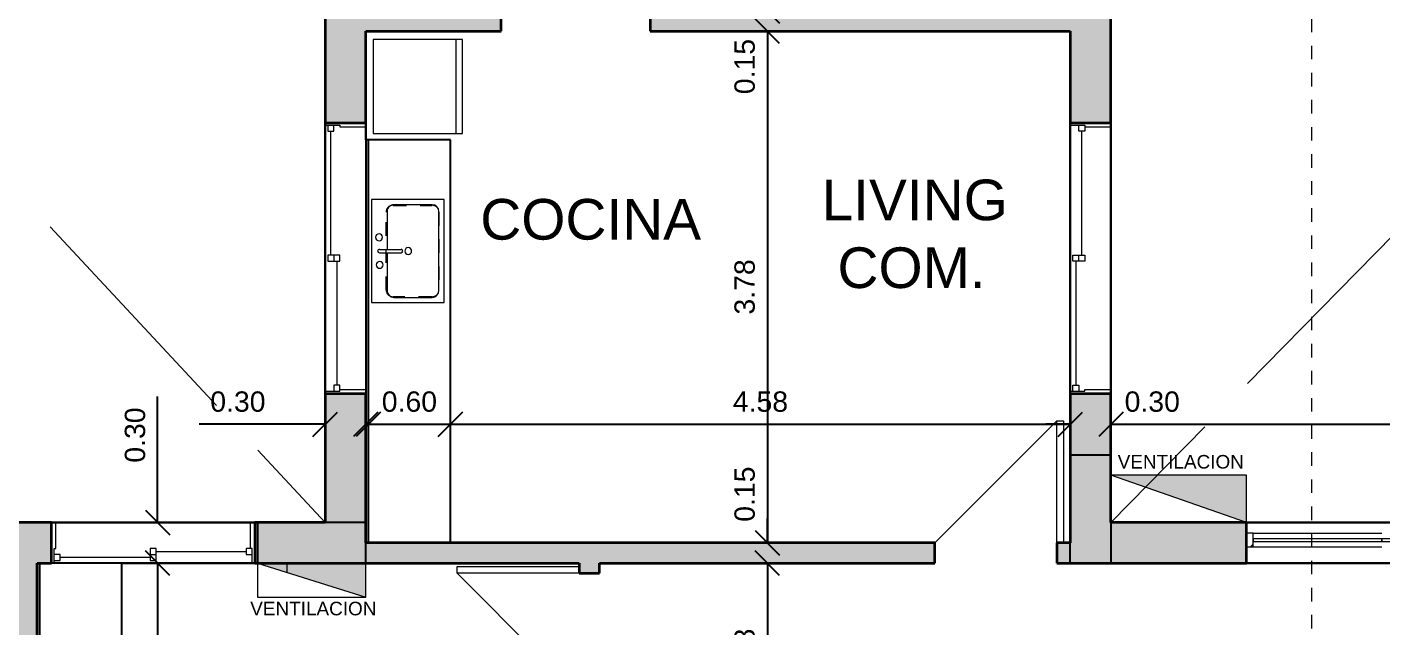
# Model space of a CAD drawing. Header units: metres. Extents: x 42 to 294, y -52 to 32.
# Drawn here: x 178.31 to 188.31, y 19.72 to 24.14 of the extents above; entities that cross this region are included whole.
import ezdxf

# ---------------------------------------------------------------- set-up
doc = ezdxf.new("R2010")
doc.units = ezdxf.units.M
doc.header["$LTSCALE"] = 0.15
for name, pattern in [('ACAD_ISO02W100', [15, 12, -3]), ('Dash dot dot', [0.03, 0.012, -0.006, 0, -0.006, 0, -0.006]), ('Trazo punto', [0.015875, 0.00635, -0.004763, 0, -0.004763])]:
    doc.linetypes.add(name, pattern=pattern)
doc.layers.get('0').update_dxf_attribs({"lineweight": 20})
for name, color, linetype, lineweight in [('A-----SYP', 6, 'Continuous', 50), ('A-DOORSYM', 1, 'Continuous', 9), ('A-FLORCAM', 3, 'Continuous', 9), ('A-GLAZIDM', 6, 'Continuous', 9), ('A-WALL', 2, 'Continuous', 30), ('A-WALLCWM', 6, 'Continuous', 9), ('F-AFFFEQM', 6, 'Continuous', 9), ('P-SANRFIM', 6, 'Continuous', 9), ('VENTILACIONES', 4, 'Continuous', 9)]:
    doc.layers.add(name, color=color, linetype=linetype, lineweight=lineweight)
doc.layers.add('Hatch', color=8, linetype='Continuous')
doc.layers.add('MUROS', color=11, linetype='Continuous')
doc.styles.get("Standard").update_dxf_attribs({"font": 'arial.ttf', "height": 0.15})
doc.dimstyles.new('Copy of Annotative', dxfattribs={"dimtxt": 0.15, "dimasz": 0.18, "dimexe": 0.18, "dimexo": 0.0625, "dimgap": 0.09, "dimtad": 1, "dimzin": 0, "dimdsep": 46, "dimtxsty": 'Standard', "dimblk": 'OBLIQUE', "dimcen": 0.09, "dimse1": 1, "dimse2": 1, "dimadec": 0, "dimazin": 0, "dimtfac": 1, "dimtofl": 0, "dimtmove": 0, "dimatfit": 3, "dimfxl": 1, "dimtolj": 1, "dimtzin": 0, "dimarcsym": 0})

# ---------------------------------------------------------------- blocks, each defined once
blk = doc.blocks.new('Puerta de 1 hoja - 90 x 210 cm-71-02 Primer piso')
at = {"layer": 'A-DOORSYM', "lineweight": 13}
for p, q in [((0.717, 0.975), (-0.183, 0.075)), ((0.717, 0.975), (-0.183, 0.075)), ((0.717, 0.075), (0.717, 0.975))]:
    blk.add_line(p, q, dxfattribs=at)
blk = doc.blocks.new('Deslizante con cubrejuntas - 2000 x 1200mm-61-02 Primer piso')
at = {"layer": 'A-GLAZIDM', "lineweight": 13}
for p, q in [((-0.96825, 0.15), (-1, 0.15)), ((-0.96825, -0.04205), (-0.96825, 0.15)), ((0.96825, 0.15), (1, 0.15)), ((0.96825, -0.04205), (0.96825, 0.15)), ((1, 0.15), (1, -0.15)), ((-0.98095, -0.04205), (-0.96825, -0.04205)), ((-0.98095, -0.15), (-0.98095, -0.04205)), ((-0.9365, -0.0865), (-0.98095, -0.0865)), ((-0.96825, -0.04205), (-0.9365, -0.04205)), ((-0.9365, -0.04205), (-0.9365, -0.0865)), ((-0.022225, -0.064275), (-0.9365, -0.064275)), ((-0.022225, -0.04205), (0.022225, -0.04205)), ((-0.022225, -0.13095), (-0.022225, -0.04205)), ((0.022225, -0.0865), (-0.022225, -0.0865)), ((0.022225, -0.04205), (0.022225, -0.13095)), ((0.9365, -0.0865), (0.98095, -0.0865)), ((0.9365, -0.13095), (0.9365, -0.0865)), ((0.98095, -0.04205), (0.96825, -0.04205)), ((0.98095, -0.15), (0.98095, -0.04205)), ((-1, -0.15), (-0.98095, -0.15)), ((0.022225, -0.13095), (-0.022225, -0.13095)), ((0.022225, -0.108725), (0.9365, -0.108725)), ((0.98095, -0.13095), (0.9365, -0.13095)), ((1, -0.15), (0.98095, -0.15))]:
    blk.add_line(p, q, dxfattribs=at)
blk = doc.blocks.new('Deslizante con cubrejuntas - 1500 x 1200mm-60-02 Primer piso')
at = {"layer": 'A-GLAZIDM', "lineweight": 13}
for p, q in [((-0.75, 0.15), (-0.73095, 0.15)), ((-0.73095, 0.15), (-0.73095, 0.04205)), ((-0.022225, 0.13095), (-0.022225, 0.04205)), ((0.022225, 0.13095), (-0.022225, 0.13095)), ((0.022225, 0.04205), (0.022225, 0.13095)), ((0.022225, 0.108725), (0.6865, 0.108725)), ((0.6865, 0.13095), (0.6865, 0.0865)), ((0.73095, 0.13095), (0.6865, 0.13095)), ((0.73095, 0.15), (0.73095, 0.04205)), ((0.75, 0.15), (0.73095, 0.15)), ((0.75, -0.15), (0.75, 0.15)), ((-0.6865, 0.0865), (-0.73095, 0.0865)), ((-0.73095, 0.04205), (-0.71825, 0.04205)), ((-0.71825, 0.04205), (-0.6865, 0.04205)), ((-0.71825, 0.04205), (-0.71825, -0.15)), ((-0.6865, 0.04205), (-0.6865, 0.0865)), ((-0.022225, 0.064275), (-0.6865, 0.064275)), ((0.022225, 0.0865), (-0.022225, 0.0865)), ((-0.022225, 0.04205), (0.022225, 0.04205)), ((0.6865, 0.0865), (0.73095, 0.0865)), ((0.71825, 0.04205), (0.71825, -0.15)), ((0.73095, 0.04205), (0.71825, 0.04205)), ((-0.71825, -0.15), (-0.75, -0.15)), ((0.71825, -0.15), (0.75, -0.15))]:
    blk.add_line(p, q, dxfattribs=at)
blk = doc.blocks.new('Deslizante con cubrejuntas - 2000 x 1200mm-40-02 Primer piso')
at = {"layer": 'A-GLAZIDM', "lineweight": 13}
for p, q in [((-1, 0.15), (-0.98095, 0.15)), ((-0.98095, 0.15), (-0.98095, 0.04205)), ((-0.022225, 0.13095), (-0.022225, 0.04205)), ((0.022225, 0.13095), (-0.022225, 0.13095)), ((0.022225, 0.04205), (0.022225, 0.13095)), ((0.022225, 0.108725), (0.9365, 0.108725)), ((0.9365, 0.13095), (0.9365, 0.0865)), ((0.98095, 0.13095), (0.9365, 0.13095)), ((0.98095, 0.15), (0.98095, 0.04205)), ((1, 0.15), (0.98095, 0.15)), ((1, -0.15), (1, 0.15)), ((-0.9365, 0.0865), (-0.98095, 0.0865)), ((-0.98095, 0.04205), (-0.96825, 0.04205)), ((-0.96825, 0.04205), (-0.9365, 0.04205)), ((-0.96825, 0.04205), (-0.96825, -0.15)), ((-0.9365, 0.04205), (-0.9365, 0.0865)), ((-0.022225, 0.064275), (-0.9365, 0.064275)), ((0.022225, 0.0865), (-0.022225, 0.0865)), ((-0.022225, 0.04205), (0.022225, 0.04205)), ((0.9365, 0.0865), (0.98095, 0.0865)), ((0.96825, 0.04205), (0.96825, -0.15)), ((0.98095, 0.04205), (0.96825, 0.04205)), ((-0.96825, -0.15), (-1, -0.15)), ((0.96825, -0.15), (1, -0.15))]:
    blk.add_line(p, q, dxfattribs=at)
blk = doc.blocks.new('Panel de sistema - Acristalado-59-02 Primer piso')
at = {"layer": 'A-WALLCWM'}
for p, q in [((0.475, 0.01), (-0.475, 0.01)), ((-0.475, 0.01), (-0.475, -0.01)), ((0.475, -0.01), (0.475, 0.01)), ((-0.475, -0.01), (0.475, -0.01))]:
    blk.add_line(p, q, dxfattribs=at)
blk = doc.blocks.new('Montante rectangular - Montante rectangular - 5x10 cm Aluminio-52-02 Primer piso')
at = {"layer": 'A-WALLCWM'}
for p, q in [((16.534, 4.814), (17.484, 4.814)), ((16.534, 4.714), (17.484, 4.714))]:
    blk.add_line(p, q, dxfattribs=at)
blk = doc.blocks.new('Panel de sistema - Acristalado-36-02 Primer piso')
at = {"layer": 'A-WALLCWM'}
for p, q in [((0.5, 0.01), (-0.5, 0.01)), ((-0.5, 0.01), (-0.5, -0.01)), ((0.5, -0.01), (0.5, 0.01)), ((-0.5, -0.01), (0.5, -0.01))]:
    blk.add_line(p, q, dxfattribs=at)
blk = doc.blocks.new('Montante rectangular - Montante rectangular - 5x10 cm Aluminio-30-02 Primer piso')
at = {"layer": 'A-WALLCWM'}
h = blk.add_hatch(dxfattribs=at)
h.set_pattern_fill('FP1_10', color=256, style=0, pattern_type=2)
h.set_pattern_definition([(225, (0.165, 0.048), (0.25173, -0.25173), []), (225, (0.165, -0.333), (0.25173, -0.25173), [])])
h.paths.add_polyline_path([(-0.05, 0.05), (-0.05, -0.05), (0, -0.05), (0, 0.05)], flags=0)
at = {"layer": 'A-WALLCWM', "lineweight": 13}
for p, q in [((-0.05, 0.05), (-0.05, -0.05)), ((0, 0.05), (-0.05, 0.05)), ((0, -0.05), (0, 0.05)), ((-0.05, -0.05), (0, -0.05))]:
    blk.add_line(p, q, dxfattribs=at)
blk = doc.blocks.new('Counter Top w Sink - 600mm Depth-103-02 Primer piso')
at = {"layer": 'A-FLORCAM'}
for p, q in [((-1.2, 0), (-1.2, -0.625)), ((2.267, -0.625), (2.267, -0.105)), ((-1.2, -0.625), (2.267, -0.625))]:
    blk.add_line(p, q, dxfattribs=at)
at = {"layer": 'A-FLORCAM', "lineweight": 25}
for p, q in [((-1.2, 0), (-1.2, -0.625)), ((-1.2, -0.019), (2.267, -0.019)), ((2.267, -0.625), (2.267, -0.105)), ((-1.2, -0.625), (2.267, -0.625))]:
    blk.add_line(p, q, dxfattribs=at)
at = {"layer": 'A-FLORCAM', "linetype": 'Dash dot dot'}
for p, q in [((1.046, -0.15), (1.619, -0.15)), ((0.995, -0.489), (0.995, -0.201)), ((1.67, -0.201), (1.67, -0.489)), ((1.619, -0.54), (1.046, -0.54))]:
    blk.add_line(p, q, dxfattribs=at)
for centre, start, end in [((1.046, -0.201), 90, 180), ((1.619, -0.201), 360, 90), ((1.046, -0.489), 180, 270), ((1.619, -0.489), 270, 0)]:
    blk.add_arc(centre, 0.0508, start, end, dxfattribs=at)
blk = doc.blocks.new('Counter Top w Sink - 600mm Depth-118-02 Primer piso')
at = {"layer": 'A-FLORCAM', "lineweight": 25}
for p, q in [((1.773, 0), (-0.1, 0)), ((1.773, -0.625), (1.773, 0)), ((-1.2, -0.019), (1.773, -0.019)), ((-1.2, -0.625), (1.773, -0.625))]:
    blk.add_line(p, q, dxfattribs=at)
at = {"layer": 'A-FLORCAM'}
for p, q in [((1.773, 0), (-0.1, 0)), ((1.773, -0.625), (1.773, 0)), ((-1.2, -0.625), (1.773, -0.625))]:
    blk.add_line(p, q, dxfattribs=at)
at = {"layer": 'A-FLORCAM', "linetype": 'Dash dot dot'}
for p, q in [((0.665, -0.15), (1.239, -0.15)), ((0.614, -0.489), (0.614, -0.201)), ((1.289, -0.201), (1.289, -0.489)), ((1.239, -0.54), (0.665, -0.54))]:
    blk.add_line(p, q, dxfattribs=at)
for centre, start, end in [((0.665, -0.201), 90, 180), ((1.239, -0.201), 360, 90), ((0.665, -0.489), 180, 270), ((1.239, -0.489), 270, 0)]:
    blk.add_arc(centre, 0.0508, start, end, dxfattribs=at)
blk = doc.blocks.new('M_Sink Kitchen-Single - 760 x 535mm-104-02 Primer piso')
at = {"layer": 'P-SANRFIM'}
for p, q in [((-0.364, 0.27), (-0.364, -0.265)), ((0.396, 0.27), (-0.364, 0.27)), ((0.003, 0.213), (0.003, 0.053)), ((0.028, 0.213), (0.028, 0.053)), ((0.396, -0.265), (0.396, 0.27)), ((-0.326, 0.105), (-0.326, -0.176)), ((0.003, 0.156), (-0.275, 0.156)), ((0.307, 0.156), (0.028, 0.156)), ((0.358, -0.176), (0.358, 0.105)), ((-0.364, -0.265), (0.396, -0.265)), ((-0.275, -0.227), (0.307, -0.227))]:
    blk.add_line(p, q, dxfattribs=at)
for centre, radius, start, end in [((-0.086, 0.21), 0.0254, 360, 180), ((-0.086, 0.21), 0.0254, 180, 0), ((0.016, 0.213), 0.0127, 360, 180), ((0.117, 0.215), 0.0254, 360, 180), ((0.117, 0.215), 0.0254, 180, 0), ((-0.275, 0.105), 0.0508, 90, 180), ((0.307, 0.105), 0.0508, 360, 90), ((0.016, 0), 0.0254, 360, 180), ((0.016, 0), 0.0254, 180, 0), ((0.016, 0.053), 0.0127, 180, 0), ((-0.275, -0.176), 0.0508, 180, 270), ((0.307, -0.176), 0.0508, 270, 0)]:
    blk.add_arc(centre, radius, start, end, dxfattribs=at)
blk = doc.blocks.new('Refrigerator - 695 x 1650 x 660mm-18-02 Primer piso')
at = {"layer": 'F-AFFFEQM'}
for p, q in [((0.695, 0.762), (0, 0.762)), ((0, 0.762), (0, 0.102)), ((0.695, 0.762), (0, 0.762)), ((0, 0.762), (0, 0.102)), ((0.695, 0.102), (0.695, 0.762)), ((0.695, 0.102), (0.695, 0.762)), ((0.695, 0.152), (0, 0.152)), ((0, 0.102), (0.695, 0.102)), ((0, 0.102), (0.695, 0.102))]:
    blk.add_line(p, q, dxfattribs=at)
blk = doc.blocks.new('_Oblique')
at = {"color": 0, "linetype": 'ByBlock', "lineweight": -2}
blk.add_line((-0.5, -0.5), (0.5, 0.5), dxfattribs=at)
blk = doc.blocks.new('*D2436')
at = {"color": 0, "lineweight": -2, "transparency": 16777216}
for p, q in [((180.509, 21.212), (179.58, 21.212)), ((180.809, 21.212), (180.989, 21.212))]:
    blk.add_line(p, q, dxfattribs=at)
at = {"layer": 'Defpoints', "color": 0, "transparency": 16777216}
for p in [(180.509, 21.212), (180.809, 21.212), (180.809, 21.212)]:
    blk.add_point(p, dxfattribs=at)
at = {"color": 0, "lineweight": -2, "transparency": 16777216, "xscale": 0.18, "yscale": 0.18, "zscale": 0.18}
blk.add_blockref('_Oblique', (180.509, 21.212), dxfattribs=at)
at = {"color": 0, "lineweight": -2, "transparency": 16777216, "xscale": 0.18, "yscale": 0.18, "zscale": 0.18, "rotation": 180}
blk.add_blockref('_Oblique', (180.809, 21.212), dxfattribs=at)
at = {"color": 0, "transparency": 16777216, "insert": (179.865, 21.378), "char_height": 0.15, "attachment_point": 5}
blk.add_mtext('\\A1;0.30', dxfattribs=at)
blk = doc.blocks.new('*D2437')
at = {"color": 0, "lineweight": -2, "transparency": 16777216}
blk.add_line((180.828, 21.212), (181.434, 21.212), dxfattribs=at)
at = {"layer": 'Defpoints', "color": 0, "transparency": 16777216}
for p in [(180.828, 21.212), (181.434, 21.212), (181.434, 21.212)]:
    blk.add_point(p, dxfattribs=at)
at = {"color": 0, "lineweight": -2, "transparency": 16777216, "xscale": 0.18, "yscale": 0.18, "zscale": 0.18, "rotation": 180}
blk.add_blockref('_Oblique', (180.828, 21.212), dxfattribs=at)
at = {"color": 0, "lineweight": -2, "transparency": 16777216, "xscale": 0.18, "yscale": 0.18, "zscale": 0.18}
blk.add_blockref('_Oblique', (181.434, 21.212), dxfattribs=at)
at = {"color": 0, "transparency": 16777216, "insert": (181.131, 21.378), "char_height": 0.15, "attachment_point": 5}
blk.add_mtext('\\A1;0.60', dxfattribs=at)
blk = doc.blocks.new('*D2438')
at = {"color": 0, "lineweight": -2, "transparency": 16777216}
blk.add_line((181.434, 21.212), (186.009, 21.212), dxfattribs=at)
at = {"layer": 'Defpoints', "color": 0, "transparency": 16777216}
for p in [(181.434, 21.212), (186.009, 21.212), (186.009, 21.212)]:
    blk.add_point(p, dxfattribs=at)
at = {"color": 0, "lineweight": -2, "transparency": 16777216, "xscale": 0.18, "yscale": 0.18, "zscale": 0.18, "rotation": 180}
blk.add_blockref('_Oblique', (181.434, 21.212), dxfattribs=at)
at = {"color": 0, "lineweight": -2, "transparency": 16777216, "xscale": 0.18, "yscale": 0.18, "zscale": 0.18}
blk.add_blockref('_Oblique', (186.009, 21.212), dxfattribs=at)
at = {"color": 0, "transparency": 16777216, "insert": (183.722, 21.378), "char_height": 0.15, "attachment_point": 5}
blk.add_mtext('\\A1;4.58', dxfattribs=at)
blk = doc.blocks.new('*D2439')
at = {"color": 0, "lineweight": -2, "transparency": 16777216}
for p, q in [((186.009, 21.212), (185.829, 21.212)), ((186.309, 21.212), (186.489, 21.212))]:
    blk.add_line(p, q, dxfattribs=at)
at = {"layer": 'Defpoints', "color": 0, "transparency": 16777216}
for p in [(186.009, 21.212), (186.309, 21.212), (186.309, 21.212)]:
    blk.add_point(p, dxfattribs=at)
at = {"color": 0, "lineweight": -2, "transparency": 16777216, "xscale": 0.18, "yscale": 0.18, "zscale": 0.18}
blk.add_blockref('_Oblique', (186.009, 21.212), dxfattribs=at)
at = {"color": 0, "lineweight": -2, "transparency": 16777216, "xscale": 0.18, "yscale": 0.18, "zscale": 0.18, "rotation": 180}
blk.add_blockref('_Oblique', (186.309, 21.212), dxfattribs=at)
at = {"color": 0, "transparency": 16777216, "insert": (186.614, 21.378), "char_height": 0.15, "attachment_point": 5}
blk.add_mtext('\\A1;0.30', dxfattribs=at)
blk = doc.blocks.new('*D2440')
at = {"color": 0, "lineweight": -2, "transparency": 16777216}
blk.add_line((186.309, 21.212), (193.309, 21.212), dxfattribs=at)
at = {"layer": 'Defpoints', "color": 0, "transparency": 16777216}
for p in [(186.309, 21.212), (193.309, 21.212), (193.309, 21.212)]:
    blk.add_point(p, dxfattribs=at)
at = {"color": 0, "lineweight": -2, "transparency": 16777216, "xscale": 0.18, "yscale": 0.18, "zscale": 0.18, "rotation": 180}
blk.add_blockref('_Oblique', (186.309, 21.212), dxfattribs=at)
at = {"color": 0, "lineweight": -2, "transparency": 16777216, "xscale": 0.18, "yscale": 0.18, "zscale": 0.18}
blk.add_blockref('_Oblique', (193.309, 21.212), dxfattribs=at)
at = {"color": 0, "transparency": 16777216, "insert": (189.809, 21.378), "char_height": 0.15, "attachment_point": 5}
blk.add_mtext('\\A1;7.00', dxfattribs=at)
blk = doc.blocks.new('*D2756')
at = {"color": 0, "lineweight": -2, "transparency": 16777216}
for p, q in [((179.272, 20.487), (179.272, 21.416)), ((179.272, 20.187), (179.272, 20.007))]:
    blk.add_line(p, q, dxfattribs=at)
at = {"layer": 'Defpoints', "color": 0, "transparency": 16777216}
for p in [(179.272, 20.487), (179.272, 20.487), (179.272, 20.187)]:
    blk.add_point(p, dxfattribs=at)
at = {"color": 0, "lineweight": -2, "transparency": 16777216, "xscale": 0.18, "yscale": 0.18, "zscale": 0.18}
for p, rotation in [((179.272, 20.487), 270), ((179.272, 20.187), 90)]:
    blk.add_blockref('_Oblique', p, dxfattribs=dict(at, rotation=rotation))
at = {"color": 0, "transparency": 16777216, "insert": (179.106, 21.132), "char_height": 0.15, "attachment_point": 5, "rotation": 90}
blk.add_mtext('\\A1;0.30', dxfattribs=at)
blk = doc.blocks.new('*D2757')
at = {"color": 0, "lineweight": -2, "transparency": 16777216}
blk.add_line((179.272, 20.187), (179.272, 15.887), dxfattribs=at)
at = {"layer": 'Defpoints', "color": 0, "transparency": 16777216}
for p in [(179.272, 20.187), (179.272, 15.887), (179.272, 15.887)]:
    blk.add_point(p, dxfattribs=at)
at = {"color": 0, "lineweight": -2, "transparency": 16777216, "xscale": 0.18, "yscale": 0.18, "zscale": 0.18}
for p, rotation in [((179.272, 20.187), 90), ((179.272, 15.887), 270)]:
    blk.add_blockref('_Oblique', p, dxfattribs=dict(at, rotation=rotation))
at = {"color": 0, "transparency": 16777216, "insert": (179.106, 17.662), "char_height": 0.15, "attachment_point": 5, "rotation": 90}
blk.add_mtext('\\A1;4.30', dxfattribs=at)
blk = doc.blocks.new('*D2729')
at = {"color": 0, "lineweight": -2, "transparency": 16777216}
for p, q in [((183.773, 24.262), (183.773, 24.442)), ((183.773, 24.112), (183.773, 23.932))]:
    blk.add_line(p, q, dxfattribs=at)
at = {"layer": 'Defpoints', "color": 0, "transparency": 16777216}
for p in [(183.773, 24.262), (183.773, 24.112), (183.773, 24.112)]:
    blk.add_point(p, dxfattribs=at)
at = {"color": 0, "lineweight": -2, "transparency": 16777216, "xscale": 0.18, "yscale": 0.18, "zscale": 0.18}
for p, rotation in [((183.773, 24.262), 270), ((183.773, 24.112), 90)]:
    blk.add_blockref('_Oblique', p, dxfattribs=dict(at, rotation=rotation))
at = {"color": 0, "transparency": 16777216, "insert": (183.606, 23.851), "char_height": 0.15, "attachment_point": 5, "rotation": 90}
blk.add_mtext('\\A1;0.15', dxfattribs=at)
blk = doc.blocks.new('*D2730')
at = {"color": 0, "lineweight": -2, "transparency": 16777216}
blk.add_line((183.773, 24.112), (183.773, 20.337), dxfattribs=at)
at = {"layer": 'Defpoints', "color": 0, "transparency": 16777216}
for p in [(183.773, 24.112), (183.773, 20.337), (183.773, 20.337)]:
    blk.add_point(p, dxfattribs=at)
at = {"color": 0, "lineweight": -2, "transparency": 16777216, "xscale": 0.18, "yscale": 0.18, "zscale": 0.18}
for p, rotation in [((183.773, 24.112), 90), ((183.773, 20.337), 270)]:
    blk.add_blockref('_Oblique', p, dxfattribs=dict(at, rotation=rotation))
at = {"color": 0, "transparency": 16777216, "insert": (183.606, 22.225), "char_height": 0.15, "attachment_point": 5, "rotation": 90}
blk.add_mtext('\\A1;3.78', dxfattribs=at)
blk = doc.blocks.new('*D2731')
at = {"color": 0, "lineweight": -2, "transparency": 16777216}
for p, q in [((183.773, 20.337), (183.773, 20.517)), ((183.773, 20.187), (183.773, 20.007))]:
    blk.add_line(p, q, dxfattribs=at)
at = {"layer": 'Defpoints', "color": 0, "transparency": 16777216}
for p in [(183.773, 20.337), (183.773, 20.187), (183.773, 20.187)]:
    blk.add_point(p, dxfattribs=at)
at = {"color": 0, "lineweight": -2, "transparency": 16777216, "xscale": 0.18, "yscale": 0.18, "zscale": 0.18}
for p, rotation in [((183.773, 20.337), 270), ((183.773, 20.187), 90)]:
    blk.add_blockref('_Oblique', p, dxfattribs=dict(at, rotation=rotation))
at = {"color": 0, "transparency": 16777216, "insert": (183.606, 20.696), "char_height": 0.15, "attachment_point": 5, "rotation": 90}
blk.add_mtext('\\A1;0.15', dxfattribs=at)
blk = doc.blocks.new('*D2732')
at = {"color": 0, "lineweight": -2, "transparency": 16777216}
blk.add_line((183.773, 20.187), (183.773, 18.812), dxfattribs=at)
at = {"layer": 'Defpoints', "color": 0, "transparency": 16777216}
for p in [(183.773, 20.187), (183.773, 18.812), (183.773, 18.812)]:
    blk.add_point(p, dxfattribs=at)
at = {"color": 0, "lineweight": -2, "transparency": 16777216, "xscale": 0.18, "yscale": 0.18, "zscale": 0.18}
for p, rotation in [((183.773, 20.187), 90), ((183.773, 18.812), 270)]:
    blk.add_blockref('_Oblique', p, dxfattribs=dict(at, rotation=rotation))
at = {"color": 0, "transparency": 16777216, "insert": (183.606, 19.5), "char_height": 0.15, "attachment_point": 5, "rotation": 90}
blk.add_mtext('\\A1;1.38', dxfattribs=at)

msp = doc.modelspace()

# ---------------------------------------------------------------- hatches: boundary and pattern name
at = {"layer": 'Hatch', "ltscale": 0.2}
for points in [[(186.309, 20.987), (186.009, 20.987), (186.009, 20.187), (186.309, 20.187)], [(180.809, 20.187), (180.809, 20.487), (180.009, 20.487), (180.009, 20.187)]]:
    msp.add_hatch(color=256, dxfattribs=at).paths.add_polyline_path(points)
at = {"layer": 'MUROS'}
h = msp.add_hatch(color=256, dxfattribs=at)
h.paths.add_polyline_path([(185.209, 27.612), (181.409, 27.612), (181.409, 27.462), (182.309, 27.462), (182.309, 25.412), (182.209, 25.412), (182.209, 25.262), (182.909, 25.262), (182.909, 25.162), (183.059, 25.162), (183.059, 25.412), (182.459, 25.412), (182.459, 27.462), (185.209, 27.462)])
h.paths.add_polyline_path([(180.809, 27.162), (180.509, 27.162), (180.509, 23.437), (180.809, 23.437), (180.809, 24.112), (181.809, 24.112), (181.809, 24.262), (180.809, 24.262), (180.809, 25.262), (181.509, 25.262), (181.509, 25.412), (180.809, 25.412)])
h.paths.add_polyline_path([(186.309, 27.162), (186.009, 27.162), (186.009, 26.387), (186.309, 26.387)])
h.paths.add_polyline_path([(186.309, 24.387), (186.009, 24.387), (186.009, 24.262), (183.059, 24.262), (183.059, 24.362), (182.909, 24.362), (182.909, 24.112), (186.009, 24.112), (186.009, 23.437), (186.309, 23.437)])
h.paths.add_polyline_path([(186.309, 21.437), (186.009, 21.437), (186.009, 20.987), (186.309, 20.987)])
h.paths.add_polyline_path([(180.809, 21.437), (180.509, 21.437), (180.509, 20.487), (180.809, 20.487)])
h.paths.add_polyline_path([(185.009, 20.337), (180.809, 20.337), (180.809, 20.187), (182.384, 20.187), (182.384, 20.112), (182.534, 20.112), (182.534, 20.187), (185.009, 20.187)])
h.paths.add_polyline_path([(180.009, 20.487), (179.989, 20.487), (179.989, 20.187), (180.009, 20.187)])
h = msp.add_hatch(color=256, dxfattribs=at)
h.paths.add_polyline_path([(178.489, 20.487), (177.134, 20.487), (177.134, 20.187), (178.234, 20.187), (178.234, 19.316), (178.234, 18.389), (178.234, 16.787), (178.134, 16.787), (178.134, 16.637), (178.234, 16.637), (178.234, 15.737), (179.334, 15.737), (179.334, 15.887), (178.384, 15.887), (178.384, 20.187), (178.489, 20.187)])
h.paths.add_polyline_path([(175.134, 20.487), (174.284, 20.487), (174.284, 20.187), (175.134, 20.187)])
h = msp.add_hatch(color=256, dxfattribs=at)
h.paths.add_polyline_path([(186.309, 18.812), (183.509, 18.812), (183.509, 18.662), (186.109, 18.662), (186.109, 17.612), (186.259, 17.612), (186.259, 18.662), (186.309, 18.662)])
h.paths.add_polyline_path([(186.009, 20.337), (185.909, 20.337), (185.909, 20.187), (186.009, 20.187)])
h.paths.add_polyline_path([(187.309, 20.487), (186.309, 20.487), (186.309, 20.187), (187.309, 20.187)])
h.paths.add_polyline_path([(186.259, 16.812), (186.109, 16.812), (186.109, 14.663), (186.259, 14.663)])
h.paths.add_polyline_path([(187.791, 18.812), (187.309, 18.812), (187.309, 18.662), (187.359, 18.662), (187.359, 17.612), (187.791, 17.612), (187.791, 17.762), (187.509, 17.762), (187.509, 18.662), (187.791, 18.662)])
h.paths.add_polyline_path([(188.844, 18.812), (188.609, 18.812), (188.609, 18.662), (188.844, 18.662)])
h.paths.add_polyline_path([(188.459, 18.812), (187.791, 18.812), (187.791, 18.662), (188.459, 18.662)])
h.paths.add_polyline_path([(188.459, 17.762), (187.791, 17.762), (187.791, 17.612), (188.459, 17.612)])
h.paths.add_polyline_path([(190.109, 18.812), (189.894, 18.812), (189.894, 18.662), (190.109, 18.662)])
h.paths.add_polyline_path([(190.494, 18.812), (190.259, 18.812), (190.259, 18.662), (190.494, 18.662)])
h.paths.add_polyline_path([(187.409, 13.812), (186.259, 13.812), (186.259, 13.662), (186.884, 13.662), (186.884, 13.012), (187.184, 13.012), (187.184, 13.512), (187.409, 13.512)])
h.paths.add_polyline_path([(188.459, 13.812), (188.209, 13.812), (188.209, 13.512), (188.459, 13.512), (188.459, 13.662)])
h.paths.add_polyline_path([(189.072, 13.812), (188.609, 13.812), (188.609, 13.662), (188.609, 13.512), (189.072, 13.512)])
h.paths.add_polyline_path([(191.109, 13.812), (191.072, 13.812), (191.072, 13.512), (191.109, 13.512)])
h.paths.add_polyline_path([(191.759, 13.512), (191.459, 13.512), (191.459, 13.012), (191.759, 13.012)])
h.paths.add_polyline_path([(193.309, 13.662), (191.909, 13.662), (191.909, 13.512), (193.309, 13.512)])
h.paths.add_polyline_path([(193.459, 15.262), (192.459, 15.262), (192.459, 15.112), (193.309, 15.112), (193.309, 14.112), (193.459, 14.112)])
h.paths.add_polyline_path([(193.459, 17.012), (193.309, 17.012), (193.309, 16.262), (193.459, 16.262)])
h.paths.add_polyline_path([(193.309, 17.162), (192.659, 17.162), (192.659, 17.862), (193.309, 17.862), (193.309, 17.612), (193.459, 17.612), (193.459, 18.662), (196.959, 18.662), (196.959, 18.812), (191.909, 18.812), (191.909, 18.662), (192.559, 18.662), (192.559, 17.162), (191.909, 17.162), (191.909, 17.012), (193.309, 17.012)])
h.paths.add_polyline_path([(192.659, 17.962), (192.659, 18.662), (193.309, 18.662), (193.309, 17.962)], flags=16)
h.paths.add_polyline_path([(187.184, 8.822), (186.884, 8.822), (186.884, 8.712), (185.784, 8.712), (185.784, 8.412), (186.884, 8.412), (187.184, 8.412)])
h.paths.add_polyline_path([(187.184, 9.412), (186.884, 9.412), (186.884, 8.822), (187.184, 8.822)])
h.paths.add_polyline_path([(191.759, 8.512), (191.459, 8.512), (191.459, 8.412), (191.759, 8.412)])
h.paths.add_polyline_path([(192.847, 7.912), (191.759, 7.912), (191.759, 7.612), (192.847, 7.612)])
h.paths.add_polyline_path([(203.484, 7.612), (203.384, 7.612), (203.384, 6.612), (192.059, 6.612), (192.059, 7.612), (191.959, 7.612), (191.959, 6.512), (203.484, 6.512)])
h.paths.add_polyline_path([(195.859, 7.912), (194.847, 7.912), (194.847, 7.612), (195.859, 7.612)])
h.paths.add_polyline_path([(196.909, 7.912), (196.459, 7.912), (196.459, 7.612), (196.909, 7.612)])
h.paths.add_polyline_path([(196.159, 12.912), (197.934, 12.912), (197.934, 12.312), (198.084, 12.312), (198.084, 13.912), (198.334, 13.912), (198.334, 14.062), (198.084, 14.062), (198.084, 14.962), (197.934, 14.962), (197.934, 13.062), (196.009, 13.062), (196.009, 11.511), (196.009, 10.406), (196.009, 8.822), (196.159, 8.822)])
h.paths.add_polyline_path([(199.384, 13.412), (199.234, 13.412), (199.234, 8.822), (199.384, 8.822)])
h.paths.add_polyline_path([(199.384, 8.822), (199.234, 8.822), (199.234, 7.912), (199.384, 7.912)])
h.paths.add_polyline_path([(196.159, 8.822), (196.009, 8.822), (196.009, 7.912), (196.159, 7.912)])
at = {"layer": 'VENTILACIONES'}
h = msp.add_hatch(color=256, dxfattribs=at)
h.paths.add_polyline_path([(186.653, 20.837), (186.309, 20.837), (186.565, 20.748)])
h.paths.add_polyline_path([(187.309, 20.837), (186.653, 20.837), (186.565, 20.748), (187.309, 20.487)])
h = msp.add_hatch(dxfattribs=at)
h.set_pattern_fill('ANGLE', color=256, style=0)
h.set_pattern_definition([(0, (110.373, 15.593), (0, 6.985), [5.08, -1.905]), (90, (110.373, 15.593), (-6.985, 4e-16), [5.08, -1.905])])
h.paths.add_polyline_path([(180.809, 19.937), (180.809, 20.187), (180.009, 20.187)])
msp.add_hatch(color=256, dxfattribs=at).paths.add_polyline_path([(180.809, 19.937), (180.809, 20.187), (180.009, 20.187)])

# ---------------------------------------------------------------- linework, layer by layer
at = {"linetype": 'ACAD_ISO02W100'}
for p, q in [((173.884, 27.612), (180.509, 20.487)), ((193.309, 27.612), (186.309, 20.487))]:
    msp.add_line(p, q, dxfattribs=at)
msp.add_line((186.309, 20.487), (188.164, 20.487))
at = {"layer": 'A-----SYP', "linetype": 'Trazo punto', "lineweight": 15}
msp.add_line((187.791, 6.105), (187.791, 28.286), dxfattribs=at)
at = {"layer": 'A-DOORSYM'}
for p, q in [((185.909, 21.237), (185.959, 21.237)), ((185.959, 21.237), (185.959, 20.337)), ((185.959, 20.337), (185.909, 20.337)), ((181.484, 20.112), (181.484, 20.162)), ((181.484, 20.162), (182.384, 20.162)), ((182.384, 20.162), (182.384, 20.112))]:
    msp.add_line(p, q, dxfattribs=at)
at = {"layer": 'A-WALL', "lineweight": 35}
for p, q in [((180.509, 27.612), (180.509, 23.437)), ((182.909, 24.362), (182.909, 24.112)), ((186.309, 23.437), (186.309, 24.387)), ((181.809, 24.112), (181.809, 24.262)), ((180.809, 23.437), (180.809, 24.112)), ((180.809, 24.112), (181.809, 24.112)), ((182.909, 24.112), (186.009, 24.112)), ((186.009, 24.112), (186.009, 23.437)), ((180.509, 23.437), (180.809, 23.437)), ((186.009, 23.437), (186.309, 23.437)), ((180.809, 21.437), (180.509, 21.437)), ((180.509, 21.437), (180.509, 20.487)), ((180.809, 20.337), (180.809, 21.437)), ((186.009, 21.437), (186.009, 20.337)), ((186.309, 21.437), (186.009, 21.437)), ((186.309, 20.487), (186.309, 21.437)), ((178.489, 20.487), (177.134, 20.487)), ((178.489, 20.187), (178.489, 20.487)), ((180.509, 20.487), (179.989, 20.487)), ((179.989, 20.487), (179.989, 20.187)), ((187.309, 20.487), (186.309, 20.487)), ((187.309, 20.187), (187.309, 20.487)), ((185.009, 20.337), (180.809, 20.337)), ((185.009, 20.187), (185.009, 20.337)), ((186.009, 20.337), (185.909, 20.337)), ((185.909, 20.337), (185.909, 20.187)), ((178.384, 20.187), (178.489, 20.187)), ((178.384, 15.887), (178.384, 20.187)), ((179.989, 20.187), (182.384, 20.187)), ((182.384, 20.187), (182.384, 20.112)), ((182.384, 20.112), (182.534, 20.112)), ((182.534, 20.187), (185.009, 20.187)), ((182.534, 20.112), (182.534, 20.187)), ((185.909, 20.187), (187.309, 20.187))]:
    msp.add_line(p, q, dxfattribs=at)
at = {"layer": 'A-WALL'}
for p, q in [((180.509, 21.437), (180.509, 23.437)), ((180.809, 23.437), (180.809, 23.311)), ((186.009, 21.437), (186.009, 23.437)), ((186.309, 23.437), (186.309, 21.437)), ((178.489, 20.487), (179.989, 20.487)), ((187.309, 20.487), (192.309, 20.487)), ((179.989, 20.187), (179.009, 20.187)), ((192.309, 20.187), (187.309, 20.187))]:
    msp.add_line(p, q, dxfattribs=at)
at = {"layer": 'Hatch', "ltscale": 0.2}
for p, q in [((186.009, 20.987), (186.309, 20.987)), ((186.009, 20.187), (186.009, 20.987)), ((186.309, 20.987), (186.309, 20.187)), ((180.809, 20.487), (180.009, 20.487)), ((180.009, 20.487), (180.009, 20.187)), ((180.809, 20.187), (180.809, 20.487)), ((180.009, 20.187), (180.809, 20.187)), ((186.309, 20.187), (186.009, 20.187))]:
    msp.add_line(p, q, dxfattribs=at)
at = {"layer": 'VENTILACIONES'}
for p, q in [((187.309, 20.837), (186.309, 20.837)), ((186.309, 20.837), (186.309, 20.487)), ((187.309, 20.487), (186.309, 20.837)), ((187.309, 20.487), (187.309, 20.837)), ((186.309, 20.487), (187.309, 20.487)), ((186.309, 20.487), (187.309, 20.487)), ((180.009, 20.187), (180.009, 19.937)), ((180.809, 20.187), (180.009, 20.187)), ((180.009, 20.187), (180.809, 19.937)), ((180.809, 19.937), (180.809, 20.187)), ((180.009, 19.937), (180.809, 19.937))]:
    msp.add_line(p, q, dxfattribs=at)

# ---------------------------------------------------------------- block references
at = {"layer": 'A-FLORCAM'}
for name, p, rotation in [('Counter Top w Sink - 600mm Depth-118-02 Primer piso', (180.809, 21.538), 89.9999999999999), ('Counter Top w Sink - 600mm Depth-103-02 Primer piso', (178.384, 17.92), 89.99999999999994)]:
    msp.add_blockref(name, p, dxfattribs=dict(at, rotation=rotation))
at = {"layer": 'A-GLAZIDM'}
for name, p, rotation in [('Deslizante con cubrejuntas - 2000 x 1200mm-40-02 Primer piso', (180.659, 22.437), 89.99999999999991), ('Deslizante con cubrejuntas - 2000 x 1200mm-61-02 Primer piso', (186.159, 22.437), 269.9999999999999), ('Deslizante con cubrejuntas - 1500 x 1200mm-60-02 Primer piso', (179.239, 20.337), 180)]:
    msp.add_blockref(name, p, dxfattribs=dict(at, rotation=rotation))
at = {"layer": 'A-WALLCWM', "rotation": 180}
msp.add_blockref('Montante rectangular - Montante rectangular - 5x10 cm Aluminio-30-02 Primer piso', (187.309, 20.357), dxfattribs=at)
at = {"layer": 'A-WALLCWM'}
for name, p in [('Montante rectangular - Montante rectangular - 5x10 cm Aluminio-52-02 Primer piso', (170.825, 15.593)), ('Panel de sistema - Acristalado-59-02 Primer piso', (187.834, 20.357)), ('Panel de sistema - Acristalado-36-02 Primer piso', (188.809, 20.357))]:
    msp.add_blockref(name, p, dxfattribs=at)
at = {"layer": 'F-AFFFEQM', "rotation": 89.99999999999993}
msp.add_blockref('Refrigerator - 695 x 1650 x 660mm-18-02 Primer piso', (181.625, 23.356), dxfattribs=at)
at = {"layer": 'MUROS'}
msp.add_blockref('Puerta de 1 hoja - 90 x 210 cm-71-02 Primer piso', (185.192, 20.262), dxfattribs=at)
at = {"layer": 'MUROS', "rotation": 89.99999999999993}
msp.add_blockref('Puerta de 1 hoja - 90 x 210 cm-71-02 Primer piso', (182.459, 19.395), dxfattribs=at)
at = {"layer": 'P-SANRFIM', "rotation": 89.9999999999999}
msp.add_blockref('M_Sink Kitchen-Single - 760 x 535mm-104-02 Primer piso', (181.122, 22.474), dxfattribs=at)

# ---------------------------------------------------------------- texts
at = {"char_height": 0.3, "width": 8.33083, "attachment_point": 1}
for s, insert in [('LIVING \\P COM.', (184.174, 23.017)), ('COCINA', (181.654, 22.874))]:
    msp.add_mtext(s, dxfattribs=dict(at, insert=insert))
at = {"ltscale": 0.1, "char_height": 0.1, "width": 2.14772, "attachment_point": 1}
for insert in [(186.359, 20.985), (179.956, 19.902)]:
    msp.add_mtext('VENTILACION', dxfattribs=dict(at, insert=insert))

# ---------------------------------------------------------------- dimensions: what is measured, and where the dimension line sits
for base, p1, p2, override, picture, middle in [((183.773, 24.112), (183.773, 24.262), (183.773, 24.112), {"dimscale": 0, "dimtix": 0, "dimtofl": 0, "dimtmove": 1, "dimatfit": 3}, '*D2729', (183.773, 23.851)), ((183.773, 20.187), (183.773, 20.337), (183.773, 20.187), {"dimscale": 0, "dimtix": 0, "dimtofl": 0, "dimtmove": 1, "dimatfit": 3}, '*D2731', (183.773, 20.696)), ((179.272, 15.887), (179.272, 20.187), (179.272, 15.887), {"dimscale": 0, "dimtix": 0, "dimtofl": 0, "dimtmove": 0, "dimatfit": 3}, '*D2757', (179.272, 17.662))]:
    dim = msp.add_linear_dim(base=base, p1=p1, p2=p2, angle=90, dimstyle='Copy of Annotative', override=override)
    dim.commit()
    dim.dimension.update_dxf_attribs({"geometry": picture, "text_midpoint": middle, "dimtype": 160})
for base, p1, p2, override, picture, middle in [((183.772617093, 20.337147482), (183.772617093, 24.112147482), (183.772617093, 20.337147482), {"dimscale": 0, "dimtix": 0, "dimtofl": 0, "dimtmove": 1, "dimatfit": 3}, '*D2730', (183.605979986, 22.224647482)), ((179.272, 20.487), (179.272, 20.187), (179.272, 20.487), {"dimscale": 0, "dimtix": 0, "dimtofl": 0, "dimtmove": 0, "dimatfit": 3}, '*D2756', (179.106, 21.132)), ((183.772617093, 18.812147482), (183.772617093, 20.187147482), (183.772617093, 18.812147482), {"dimscale": 0, "dimtix": 0, "dimtofl": 0, "dimtmove": 1, "dimatfit": 3}, '*D2732', (183.605979986, 19.499647482))]:
    dim = msp.add_linear_dim(base=base, p1=p1, p2=p2, angle=90, dimstyle='Copy of Annotative', override=override)
    dim.commit()
    dim.dimension.update_dxf_attribs({"geometry": picture, "text_midpoint": middle})
for base, p1, p2, override, picture, middle in [((180.809, 21.212), (180.509, 21.212), (180.809, 21.212), {"dimscale": 0, "dimtix": 0, "dimtofl": 0, "dimtmove": 0, "dimatfit": 3}, '*D2436', (179.865, 21.212)), ((186.309, 21.212), (186.009, 21.212), (186.309, 21.212), {"dimscale": 0, "dimtix": 0, "dimtofl": 0, "dimtmove": 1, "dimatfit": 3}, '*D2439', (186.614, 21.212))]:
    dim = msp.add_linear_dim(base=base, p1=p1, p2=p2, dimstyle='Copy of Annotative', override=override)
    dim.commit()
    dim.dimension.update_dxf_attribs({"geometry": picture, "text_midpoint": middle, "dimtype": 160})
dim = msp.add_linear_dim(base=(181.434, 21.212), p1=(180.828, 21.212), p2=(181.434, 21.212), text='0.60', dimstyle='Copy of Annotative', override={"dimscale": 0, "dimtix": 0, "dimtofl": 0, "dimtmove": 0, "dimatfit": 3})
dim.commit()
dim.dimension.update_dxf_attribs({"geometry": '*D2437', "text_midpoint": (181.131, 21.378)})
for base, p1, p2, picture, middle in [((186.009068924, 21.211572074), (181.434068924, 21.211572074), (186.009068924, 21.211572074), '*D2438', (183.721568924, 21.378158022)), ((193.309, 21.212), (186.309, 21.212), (193.309, 21.212), '*D2440', (189.809, 21.378))]:
    dim = msp.add_linear_dim(base=base, p1=p1, p2=p2, dimstyle='Copy of Annotative', override={"dimscale": 0, "dimtix": 0, "dimtofl": 0, "dimtmove": 1, "dimatfit": 3})
    dim.commit()
    dim.dimension.update_dxf_attribs({"geometry": picture, "text_midpoint": middle})

doc.saveas('drawing.dxf')
